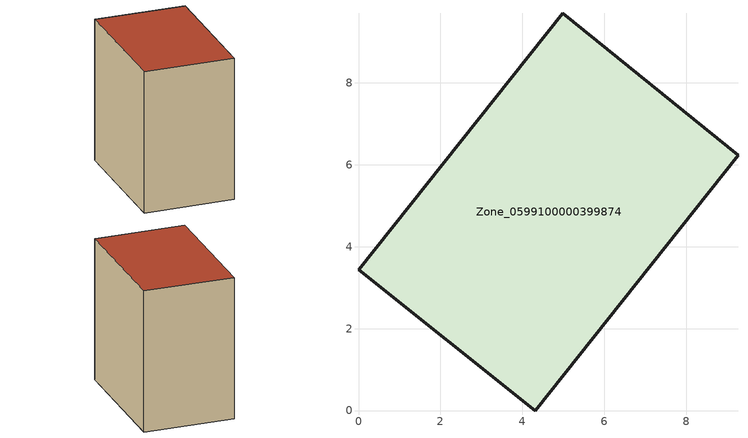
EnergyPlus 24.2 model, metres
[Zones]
Zone_0599100000399874
 floor ground (C_G): 0,3.44 4.99,9.69 9.26,6.23 4.31,0 z0.99
 wall outside (C_F): 9.26,6.23 4.99,9.69 0,3.44 4.31,0 9.26,6.23 z0.99:9.81
 roof outside (C_R): 4.99,9.69 0,3.44 4.31,0 9.26,6.23 z9.81
[BUILDING]
Pand.0599100000399874: North Axis=0; Terrain=City; Loads Convergence Tolerance Value=0.04; Temperature Convergence Tolerance Value=0.4; Solar Distribution=FullExterior; Maximum Number of Warmup Days=25; Minimum Number of Warmup Days=1
[Site:Location]
Rotterdam.The.Hague.AP_ZH_NLD Design_Conditions: Latitude=51.96; Longitude=4.45; Time Zone=1; Elevation=-4.5
[SITE:GROUNDTEMPERATURE:BUILDINGSURFACE]
18, 18, 18, 18, 18, 18, 18, 18, 18, 18, 18, 18
[MATERIAL] Thermal Absorptance=0.9; Solar Absorptance=0.7; Visible Absorptance=0.7
Name | Roughness | Thickness | Conductivity | Density | Specific Heat
G.TC.1992-2005 | MediumSmooth | 0.15 | 0.06 | 540 | 1210
F.TC.1992-2005 | Rough | 0.3 | 0.12 | 1920 | 840
R.TC.1992-2005 | MediumRough | 0.2 | 0.08 | 1500 | 1000
[CONSTRUCTION]
C_G: G.TC.1992-2005
C_F: F.TC.1992-2005
C_R: R.TC.1992-2005
[ZONE]
Zone_0599100000399874: Type=1; Multiplier=1; Ceiling Height=Autocalculate; Volume=Autocalculate; Floor Area=autocalculate; Part of Total Floor Area=Yes
[ZONEINFILTRATION:DESIGNFLOWRATE]
Infil_Zone_0599100000399874: Zone or ZoneList or Space or SpaceList=Zone_0599100000399874; Schedule=AlwaysOn; Design Flow Rate Calculation Method=Flow/Area; Flow Rate per Floor Area=0.0015; Constant Term Coefficient=1; Temperature Term Coefficient=0; Velocity Term Coefficient=0; Velocity Squared Term Coefficient=0
[HVACTEMPLATE:ZONE:IDEALLOADSAIRSYSTEM]
Zone_0599100000399874: Maximum Heating Supply Air Temperature=50; Minimum Cooling Supply Air Temperature=13; Maximum Heating Supply Air Humidity Ratio=0.0156; Minimum Cooling Supply Air Humidity Ratio=0.0077; Heating Limit=NoLimit; Cooling Limit=NoLimit; Dehumidification Control Type=ConstantSensibleHeatRatio; Cooling Sensible Heat Ratio=0.7; Dehumidification Setpoint=60; Humidification Control Type=None; Humidification Setpoint=30; Outdoor Air Method=None; Outdoor Air Flow Rate per Person=0.00944; Outdoor Air Flow Rate per Zone Floor Area=0; Outdoor Air Flow Rate per Zone=0; Demand Controlled Ventilation Type=None; Outdoor Air Economizer Type=NoEconomizer; Heat Recovery Type=None; Sensible Heat Recovery Effectiveness=0.7; Latent Heat Recovery Effectiveness=0.65
[ZONECONTROL:THERMOSTAT]
ThermostatControl_Zone_0599100000399874: Zone or ZoneList=Zone_0599100000399874; Control Type Schedule=DualSetpointControlType; Control 1=Thermostat_Zone_0599100000399874; Temperature Difference Between Cutout And Setpoint=0
[THERMOSTATSETPOINT:DUALSETPOINT]
Thermostat_Zone_0599100000399874: Heating Setpoint Temperature Schedule=HeatingSetpoint_Zone_0599100000399874; Cooling Setpoint Temperature Schedule=CoolingSetpoint_Zone_0599100000399874
[SCHEDULE:COMPACT]
HeatingSetpoint_Zone_0599100000399874: Through: 12/31, For: AllDays, Until: 24:00, 21
CoolingSetpoint_Zone_0599100000399874: Through: 12/31, For: AllDays, Until: 24:00, 24
DualSetpointControlType: Through: 12/31, For: AllDays, Until: 24:00, 4
AlwaysOn: Through: 12/31, For: AllDays, Until: 24:00, 1
